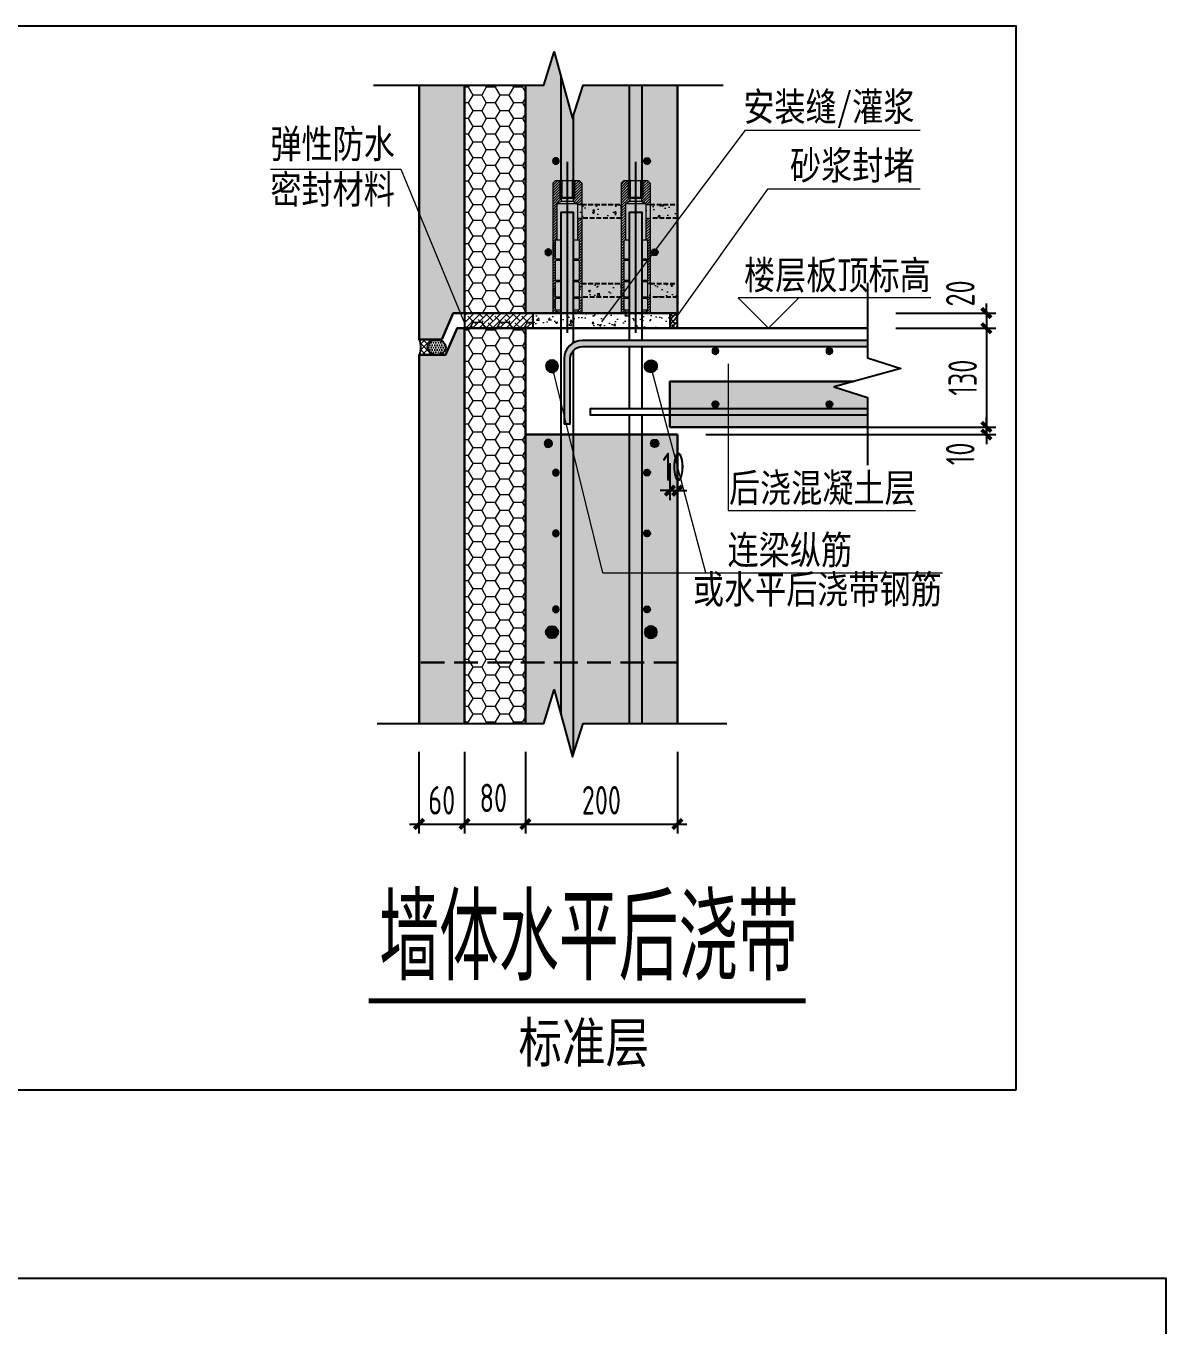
# Model space of a CAD drawing. Extents: x -85320 to 1679916, y -1321939 to 627.
# Drawn here: x 1219851 to 1231849, y -704868 to -691180 of the extents above; entities that cross this region are included whole.
import ezdxf
from ezdxf.enums import TextEntityAlignment as Align

# ---------------------------------------------------------------- set-up
doc = ezdxf.new("R2010")
doc.units = 0
doc.header["$LTSCALE"] = 1000
doc.linetypes.add('DASH', pattern=[0.35, 0.25, -0.1])
for name, color, linetype in [('AXIS', 3, 'Continuous'), ('S-DETL-HATC', 254, 'Continuous'), ('s-detl-rein', 6, 'Continuous'), ('S-TITLE', 7, 'Continuous'), ('TEXT', 7, 'Continuous'), ('填充', 51, 'Continuous'), ('总说明下划线', 8, 'Continuous')]:
    doc.layers.add(name, color=color, linetype=linetype)
for name, color, linetype, lineweight in [('DIM', 3, 'Continuous', 0), ('S-DETL', 4, 'Continuous', 25), ('tab', 7, 'ByLayer', 18), ('引出线', 20, 'Continuous', 13), ('构件-轮廓线', 7, 'Continuous', 30), ('灌浆套筒', 2, 'Continuous', 13), ('纵文字', 30, 'Continuous', 18)]:
    doc.layers.add(name, color=color, linetype=linetype, lineweight=lineweight)
doc.styles.add('0标准院仿宋0.8', font='', dxfattribs={"width": 0.8})
doc.styles.add('TSSD_Dimension', font='tssdeng.shx', dxfattribs={"width": 0.7, "bigfont": 'hztxt.shx'})
doc.styles.add('TSSD_Rein', font='Tssdeng.shx', dxfattribs={"width": 0.7, "bigfont": 'hztxt.shx'})
doc.styles.get('0标准院仿宋0.8').set_extended_font_data('FangSong_GB2312')
doc.dimstyles.new('TSSD_20_100', dxfattribs={"dimtxt": 300, "dimasz": 100, "dimexe": 100, "dimexo": 300, "dimgap": 100, "dimtad": 1, "dimdec": 0, "dimlfac": 0.2, "dimzin": 0, "dimdsep": 46, "dimtxsty": 'TSSD_Dimension', "dimblk": 'ARCHTICK', "dimblk1": 'ARCHTICK', "dimblk2": 'ARCHTICK', "dimcen": 0, "dimdle": 100, "dimclrt": 7, "dimadec": 0, "dimazin": 0, "dimtfac": 1, "dimtdec": 0, "dimtix": 1, "dimtmove": 2, "dimatfit": 3, "dimfxl": 1, "dimtolj": 1, "dimtzin": 0, "dimarcsym": 0})
pattern_1 = [(50, (1654213.91, -236610.14), (229.52326, -20.080683), [24, -264]), (355, (1654213.91, -236610.14), (-44.40043, 240.70148), [19.2, -211.2]), (100.4514, (1654233.04, -236611.81), (185.123, 220.62065), [20.39686, -224.36548]), (46.1842, (1654213.9, -236546.14), (341.51714, -52.96608), [36, -396]), (96.6356, (1654242.37, -236550.55), (299.09207, 311.71772), [30.5953, -336.54816]), (351.1842, (1654213.9, -236546.14), (299.09182, 311.71795), [28.8, -316.8]), (21, (1654245.91, -236562.14), (191.010257, -128.838045), [24, -264]), (326, (1654245.91, -236562.14), (77.86091, 232.04801), [19.2, -211.2]), (71.4514, (1654261.83, -236572.88), (268.87124, 103.20976), [20.39686, -224.36548]), (37.5, (1654213.91, -236610.14), (3.891154, 106.526033), [0, -208.64, 0, -214.4, 0, -212]), (7.5, (1654213.91, -236610.14), (84.182252, 126.211748), [0, -122.24, 0, -203.84, 0, -80.8]), (327.5, (1654142.55, -236610.14), (170.82318, -7.217559), [0, -80, 0, -249.6, 0, -331.2]), (317.5, (1654110.55, -236610.14), (186.619574, 32.033594), [0, -104, 0, -165.76, 0, -235.2])]

# ---------------------------------------------------------------- blocks, each defined once
blk = doc.blocks.new('_ArchTick')
at = {"color": 0, "linetype": 'ByBlock', "const_width": 0.4}
blk.add_lwpolyline([(-0.5, -0.5), (0.5, 0.5)], dxfattribs=at)
blk = doc.blocks.new('*D2936')
at = {"layer": 'Defpoints', "color": 0, "transparency": 16777216}
for p in [(1226707, -695403), (1226707, -695483), (1229959, -695403)]:
    blk.add_point(p, dxfattribs=at)
at = {"layer": 'DIM', "color": 0, "lineweight": -2, "transparency": 16777216}
for p, q in [((1229959, -695403), (1229959, -695303)), ((1227007, -695403), (1230059, -695403)), ((1227007, -695483), (1230059, -695483)), ((1229959, -695483), (1229959, -695403)), ((1229959, -695483), (1229959, -695583))]:
    blk.add_line(p, q, dxfattribs=at)
at = {"layer": 'DIM', "color": 0, "lineweight": -2, "transparency": 16777216, "xscale": 100, "yscale": 100, "zscale": 100}
for p, rotation in [((1229959, -695403), 270), ((1229959, -695483), 90)]:
    blk.add_blockref('_ArchTick', p, dxfattribs=dict(at, rotation=rotation))
at = {"layer": 'DIM', "color": 7, "transparency": 16777216, "insert": (1229684, -695685), "char_height": 300, "attachment_point": 5, "rotation": 90, "style": 'TSSD_Dimension'}
blk.add_mtext('\\A1;10', dxfattribs=at)
blk = doc.blocks.new('*D2937')
at = {"layer": 'Defpoints', "color": 0, "transparency": 16777216}
for p in [(1226627, -695483), (1226707, -695483), (1226707, -696072)]:
    blk.add_point(p, dxfattribs=at)
at = {"layer": 'DIM', "color": 0, "lineweight": -2, "transparency": 16777216}
for p, q in [((1226627, -695783), (1226627, -696172)), ((1226707, -695783), (1226707, -696172)), ((1226627, -696072), (1226527, -696072)), ((1226627, -696072), (1226707, -696072)), ((1226707, -696072), (1226807, -696072))]:
    blk.add_line(p, q, dxfattribs=at)
at = {"layer": 'DIM', "color": 0, "lineweight": -2, "transparency": 16777216, "xscale": 100, "yscale": 100, "zscale": 100}
blk.add_blockref('_ArchTick', (1226627, -696072), dxfattribs=at)
at = {"layer": 'DIM', "color": 0, "lineweight": -2, "transparency": 16777216, "xscale": 100, "yscale": 100, "zscale": 100, "rotation": 180}
blk.add_blockref('_ArchTick', (1226707, -696072), dxfattribs=at)
at = {"layer": 'DIM', "color": 7, "transparency": 16777216, "insert": (1226667, -695822), "char_height": 300, "attachment_point": 5, "style": 'TSSD_Dimension'}
blk.add_mtext('\\A1;10', dxfattribs=at)
blk = doc.blocks.new('*D2938')
at = {"layer": 'Defpoints', "color": 0, "transparency": 16777216}
for p in [(1224467, -698523), (1225107, -698523), (1225107, -699583)]:
    blk.add_point(p, dxfattribs=at)
at = {"layer": 'DIM', "color": 0, "lineweight": -2, "transparency": 16777216}
for p, q in [((1224467, -698823), (1224467, -699683)), ((1225107, -698823), (1225107, -699683)), ((1224367, -699583), (1225207, -699583))]:
    blk.add_line(p, q, dxfattribs=at)
at = {"layer": 'DIM', "color": 0, "lineweight": -2, "transparency": 16777216, "xscale": 100, "yscale": 100, "zscale": 100, "rotation": 180}
blk.add_blockref('_ArchTick', (1224467, -699583), dxfattribs=at)
at = {"layer": 'DIM', "color": 0, "lineweight": -2, "transparency": 16777216, "xscale": 100, "yscale": 100, "zscale": 100}
blk.add_blockref('_ArchTick', (1225107, -699583), dxfattribs=at)
at = {"layer": 'DIM', "color": 7, "transparency": 16777216, "insert": (1224770, -699308), "char_height": 300, "attachment_point": 5, "style": 'TSSD_Dimension'}
blk.add_mtext('\\A1;80', dxfattribs=at)
blk = doc.blocks.new('A$C480958D3')
at = {"layer": 's-detl-rein'}
h = blk.add_hatch(color=4, dxfattribs=at)
edge = h.paths.add_edge_path()
edge.add_arc((0, 0), 40, 0, 360)
at = {"layer": 's-detl-rein', "color": 4}
blk.add_circle((0, 0), 40, dxfattribs=at)
blk = doc.blocks.new('A$C55DD557A')
at = {"layer": 's-detl-rein'}
h = blk.add_hatch(color=1, dxfattribs=at)
edge = h.paths.add_edge_path()
edge.add_ellipse((0, 0), major_axis=(-4.24, 4.24), ratio=1, start_angle=0, end_angle=360, ccw=False)
at = {"layer": 's-detl-rein', "color": 4, "extrusion": (0, 0, -1)}
blk.add_ellipse((0, 0), major_axis=(-4.24, 4.24), ratio=1, start_param=2.356194490192006, end_param=8.639379797371593, dxfattribs=at)
blk = doc.blocks.new('A$C1F1552BF')
at = {"layer": 's-detl-rein'}
h = blk.add_hatch(color=1, dxfattribs=at)
edge = h.paths.add_edge_path()
edge.add_ellipse((0, 0), major_axis=(-8.49, 8.49), ratio=1, start_angle=0, end_angle=360, ccw=False)
at = {"layer": 's-detl-rein', "color": 4, "extrusion": (0, 0, -1)}
blk.add_ellipse((0, 0), major_axis=(-8.49, 8.49), ratio=1, start_param=5.497787, end_param=11.780972, dxfattribs=at)
blk = doc.blocks.new('*D2939')
at = {"layer": 'Defpoints', "color": 0, "transparency": 16777216}
for p in [(1228707, -694203), (1228707, -694363), (1229959, -694363)]:
    blk.add_point(p, dxfattribs=at)
at = {"layer": 'DIM', "color": 0, "lineweight": -2, "transparency": 16777216}
for p, q in [((1229959, -694203), (1229959, -694103)), ((1229007, -694203), (1230059, -694203)), ((1229959, -694203), (1229959, -694363)), ((1229007, -694363), (1230059, -694363)), ((1229959, -694363), (1229959, -694463))]:
    blk.add_line(p, q, dxfattribs=at)
at = {"layer": 'DIM', "color": 0, "lineweight": -2, "transparency": 16777216, "xscale": 100, "yscale": 100, "zscale": 100}
for p, rotation in [((1229959, -694203), 270), ((1229959, -694363), 90)]:
    blk.add_blockref('_ArchTick', p, dxfattribs=dict(at, rotation=rotation))
at = {"layer": 'DIM', "color": 7, "transparency": 16777216, "insert": (1229684, -693996), "char_height": 300, "attachment_point": 5, "rotation": 90, "style": 'TSSD_Dimension'}
blk.add_mtext('\\A1;20', dxfattribs=at)
blk = doc.blocks.new('*D2940')
at = {"layer": 'Defpoints', "color": 0, "transparency": 16777216}
for p in [(1228707, -694363), (1228707, -695403), (1229959, -695403)]:
    blk.add_point(p, dxfattribs=at)
at = {"layer": 'DIM', "color": 0, "lineweight": -2, "transparency": 16777216}
for p, q in [((1229959, -694263), (1229959, -695503)), ((1229007, -694363), (1230059, -694363)), ((1229007, -695403), (1230059, -695403))]:
    blk.add_line(p, q, dxfattribs=at)
at = {"layer": 'DIM', "color": 0, "lineweight": -2, "transparency": 16777216, "xscale": 100, "yscale": 100, "zscale": 100}
for p, rotation in [((1229959, -694363), 90), ((1229959, -695403), 270)]:
    blk.add_blockref('_ArchTick', p, dxfattribs=dict(at, rotation=rotation))
at = {"layer": 'DIM', "color": 7, "transparency": 16777216, "insert": (1229709, -694883), "char_height": 300, "attachment_point": 5, "rotation": 90, "style": 'TSSD_Dimension'}
blk.add_mtext('\\A1;130', dxfattribs=at)
blk = doc.blocks.new('A$C7890171B')
at = {"layer": '灌浆套筒'}
h = blk.add_hatch(dxfattribs=at)
h.set_pattern_fill('ANSI31', color=256, scale=30, style=0)
h.set_pattern_definition([(45, (163213.352, 145486.6206), (-2.65165043, 2.65165043), [])])
edge = h.paths.add_edge_path()
edge.add_line((-14.5, 259.5), (-24, 259.5))
edge.add_line((-24, 259.5), (-28.5, 255))
edge.add_line((-28.5, 255), (-28.5, 0))
edge.add_line((-28.5, 0), (-27, -1.5))
edge.add_line((-27, -1.5), (-22.9, -1.5))
edge.add_line((-22.9, -1.5), (-21.4, 0))
edge.add_line((-21.4, 0), (-21.4, 4.5))
edge.add_line((-21.4, 4.5), (-22.1, 4.5))
edge.add_arc((-22.1, 6), 1.5, 180, 270, ccw=False)
edge.add_line((-23.6, 6), (-23.6, 25.5))
edge.add_arc((-22.1, 25.5), 1.5, 90, 180, ccw=False)
edge.add_line((-22.1, 27), (-21.4, 27))
edge.add_line((-21.4, 27), (-21.4, 30))
edge.add_line((-21.4, 30), (-22.1, 30))
edge.add_arc((-22.1, 31.5), 1.5, 180, 270, ccw=False)
edge.add_line((-23.6, 31.5), (-23.6, 58.5))
edge.add_arc((-22.1, 58.5), 1.5, 90, 180, ccw=False)
edge.add_line((-22.1, 60), (-21.4, 60))
edge.add_line((-21.4, 60), (-21.4, 63))
edge.add_line((-21.4, 63), (-22.1, 63))
edge.add_arc((-22.1, 64.5), 1.5, 180, 270, ccw=False)
edge.add_line((-23.6, 64.5), (-23.6, 100.5))
edge.add_arc((-22.1, 100.5), 1.5, 90, 180, ccw=False)
edge.add_line((-22.1, 102), (-21.4, 102))
edge.add_line((-21.4, 102), (-21.4, 105))
edge.add_line((-21.4, 105), (-22.1, 105))
edge.add_arc((-22.1, 106.5), 1.5, 180, 270, ccw=False)
edge.add_line((-23.6, 106.5), (-23.6, 141))
edge.add_arc((-22.1, 141), 1.5, 90, 180, ccw=False)
edge.add_line((-22.1, 142.5), (-20.2, 142.5))
edge.add_line((-20.2, 142.5), (-20.2, 215.1))
edge.add_line((-20.2, 215.1), (-11.7, 219))
edge.add_line((-11.7, 219), (-11.7, 225))
edge.add_line((-11.7, 225), (-14.5, 225))
edge.add_line((-14.5, 225), (-14.5, 259.5))
h.paths.add_polyline_path([(28.5, 255), (24, 259.5), (14.5, 259.5), (14.5, 225), (11.7, 225), (11.7, 219), (20.3, 215.1), (20.3, 213), (28.5, 213)])
edge = h.paths.add_edge_path()
edge.add_line((28.5, 186), (20.3, 186))
edge.add_line((20.3, 186), (20.3, 142.5))
edge.add_line((20.3, 142.5), (22.1, 142.5))
edge.add_arc((22.1, 141), 1.5, 0, 90, ccw=False)
edge.add_line((23.6, 141), (23.6, 106.5))
edge.add_arc((22.1, 106.5), 1.5, 270, 360, ccw=False)
edge.add_line((22.1, 105), (21.4, 105))
edge.add_line((21.4, 105), (21.4, 102))
edge.add_line((21.4, 102), (22.1, 102))
edge.add_arc((22.1, 100.5), 1.5, 0, 90, ccw=False)
edge.add_line((23.6, 100.5), (23.6, 64.5))
edge.add_arc((22.1, 64.5), 1.5, 270, 360, ccw=False)
edge.add_line((22.1, 63), (21.4, 63))
edge.add_line((21.4, 63), (21.4, 60))
edge.add_line((21.4, 60), (22.1, 60))
edge.add_arc((22.1, 58.5), 1.5, 0, 90, ccw=False)
edge.add_line((23.6, 58.5), (23.6, 57))
edge.add_line((23.6, 57), (28.5, 57))
edge.add_line((28.5, 57), (28.5, 186))
edge = h.paths.add_edge_path()
edge.add_line((28.5, 30), (22.1, 30))
edge.add_line((22.1, 30), (21.4, 30))
edge.add_line((21.4, 30), (21.4, 27))
edge.add_line((21.4, 27), (22.1, 27))
edge.add_arc((22.1, 25.5), 1.5, 0, 90, ccw=False)
edge.add_line((23.6, 25.5), (23.6, 6))
edge.add_arc((22.1, 6), 1.5, 270, 360, ccw=False)
edge.add_line((22.1, 4.5), (21.4, 4.5))
edge.add_line((21.4, 4.5), (21.4, 0))
edge.add_line((21.4, 0), (22.9, -1.5))
edge.add_line((22.9, -1.5), (27, -1.5))
edge.add_line((27, -1.5), (28.5, 0))
edge.add_line((28.5, 0), (28.5, 30))
at = {"layer": 'AXIS', "color": 12}
blk.add_line((0, 297), (0, -40.5), dxfattribs=at)
at = {"layer": '灌浆套筒'}
for p, q in [((-24, 259.5), (-28.5, 255)), ((24, 259.5), (-24, 259.5)), ((-14.5, 259.5), (-14.5, 225)), ((14.5, 259.5), (14.5, 225)), ((24, 259.5), (28.5, 255)), ((-28.5, 255), (-28.5, 0)), ((28.5, 255), (28.5, 0)), ((-11.7, 219), (-20.2, 215.1)), ((-20.2, 215.1), (-20.2, 142.5)), ((-20.2, 215.1), (20.3, 215.1)), ((14.5, 225), (-14.5, 225)), ((-11.7, 225), (-11.7, 219)), ((11.7, 219), (-11.7, 219)), ((11.7, 225), (11.7, 219)), ((11.7, 219), (20.3, 215.1)), ((20.3, 215.1), (20.3, 142.5)), ((20.3, 213), (28.5, 213)), ((20.3, 186), (28.5, 186)), ((-23.6, 141), (-23.6, 106.5)), ((-12, 142.5), (-22.1, 142.5)), ((22.1, 142.5), (12, 142.5)), ((23.6, 141), (23.6, 106.5)), ((-12, 105), (-22.1, 105)), ((-21.4, 102), (-21.4, 105)), ((22.1, 105), (12, 105)), ((21.4, 102), (21.4, 105)), ((-23.6, 100.5), (-23.6, 64.5)), ((-12, 102), (-22.1, 102)), ((22.1, 102), (12, 102)), ((23.6, 100.5), (23.6, 64.5)), ((-23.6, 58.5), (-23.6, 31.5)), ((-12, 63), (-22.1, 63)), ((-12, 60), (-22.1, 60)), ((-21.4, 60), (-21.4, 63)), ((22.1, 63), (12, 63)), ((22.1, 60), (12, 60)), ((21.4, 60), (21.4, 63)), ((23.6, 58.5), (23.6, 31.5)), ((23.6, 57), (28.5, 57)), ((-12, 30), (-22.1, 30)), ((-12, 27), (-22.1, 27)), ((-21.4, 27), (-21.4, 30)), ((22.1, 30), (12, 30)), ((22.1, 27), (12, 27)), ((21.4, 27), (21.4, 30)), ((22.1, 30), (21.4, 30)), ((21.4, 30), (28.5, 30)), ((-28.5, 0), (-27, -1.5)), ((-23.6, 25.5), (-23.6, 6)), ((-21.4, 0), (-22.9, -1.5)), ((-12, 4.5), (-22.1, 4.5)), ((-21.4, 4.5), (-21.4, 0)), ((-12, 0), (-21.4, 0)), ((22.1, 4.5), (12, 4.5)), ((21.4, 0), (12, 0)), ((21.4, 4.5), (21.4, 0)), ((21.4, 0), (22.9, -1.5)), ((23.6, 25.5), (23.6, 6)), ((27, -1.5), (28.5, 0)), ((-22.9, -1.5), (-27, -1.5)), ((27, -1.5), (22.9, -1.5))]:
    blk.add_line(p, q, dxfattribs=at)
at = {"layer": '灌浆套筒', "color": 7}
for p, q in [((-12.6, 259.5), (-12.6, 225)), ((12.6, 259.5), (12.6, 225))]:
    blk.add_line(p, q, dxfattribs=at)
at = {"layer": '灌浆套筒'}
for centre, start, end in [((-22.1, 141), 90, 180), ((22.1, 141), 0, 90), ((-22.1, 106.5), 180, 270), ((22.1, 106.5), 270, 0), ((-22.1, 100.5), 90, 180), ((22.1, 100.5), 0, 90), ((-22.1, 64.5), 180, 270), ((-22.1, 58.5), 90, 180), ((22.1, 64.5), 270, 0), ((22.1, 58.5), 0, 90), ((-22.1, 31.5), 180, 270), ((-22.1, 25.5), 90, 180), ((22.1, 31.5), 270, 0), ((22.1, 25.5), 0, 90), ((-22.1, 6), 180, 270), ((22.1, 6), 270, 0)]:
    blk.add_arc(centre, 1.5, start, end, dxfattribs=at)
blk = doc.blocks.new('A$C3BA611E0')
at = {"layer": 'tab', "color": 12}
blk.add_blockref('A$C7890171B', (0, 0), dxfattribs=at)
blk = doc.blocks.new('A$C02C6587D')
at = {"layer": 'S-DETL'}
h = blk.add_hatch(dxfattribs=at)
h.set_pattern_fill('DOTS', color=4, scale=20, style=0)
h.set_pattern_definition([(0, (-572896.678, -75758.37), (15.875, 31.75), [0, -31.75])])
edge = h.paths.add_edge_path()
edge.add_ellipse((-232, -100), major_axis=(119, 0), ratio=0.838606, start_angle=-89.9904, end_angle=269.9904, ccw=False)
edge.add_line((-232, -200), (-232, -200))
at = {"layer": 'S-DETL', "lineweight": 5}
h = blk.add_hatch(dxfattribs=at)
h.set_pattern_fill('多孔材料', color=4, scale=20, angle=270, style=0)
h.set_pattern_definition([(315, (-334648.245, -73277.79), (40.000041, 40.000041), []), (45, (-334648.245, -73277.79), (-40.000041, 40.000041), [])])
edge = h.paths.add_edge_path()
edge.add_ellipse((-232, -100), major_axis=(119, 0), ratio=0.838606, start_angle=270, end_angle=450)
edge.add_line((-232, 0), (0, 0))
edge.add_arc((240, -100), 260, 157.3801, 202.6199)
edge.add_line((0, -200), (-232, -200))
at = {"layer": 'S-DETL'}
blk.add_arc((240, -100), 260, 157.3801, 202.6199, dxfattribs=at)
at = {"layer": 'S-DETL', "extrusion": (0, 0, -1)}
blk.add_ellipse((-232, -100), major_axis=(119, 0), ratio=0.838606, dxfattribs=at)
blk = doc.blocks.new('A$C02823565')
at = {"layer": 'S-DETL'}
h = blk.add_hatch(dxfattribs=at)
h.set_pattern_fill('ANSI38', color=256, scale=175, style=0)
h.set_pattern_definition([(45, (477829.06, 427773.38), (-15.46796084, 15.46796084), []), (135, (477829.06, 427773.38), (-46.4038825, 15.46796084), [54.6875, -32.8125])])
h.paths.add_polyline_path([(50, 100), (0, 100), (0, 0), (50, 0)])
blk.add_lwpolyline([(50, 100), (0, 100), (0, 0), (50, 0)], close=True, dxfattribs=at)
blk = doc.blocks.new('*D2941')
at = {"layer": 'Defpoints', "color": 0, "transparency": 16777216}
for p in [(1225107, -698523), (1226707, -698523), (1226707, -699583)]:
    blk.add_point(p, dxfattribs=at)
at = {"layer": 'DIM', "color": 0, "lineweight": -2, "transparency": 16777216}
for p, q in [((1225107, -698823), (1225107, -699683)), ((1226707, -698823), (1226707, -699683)), ((1225007, -699583), (1226807, -699583))]:
    blk.add_line(p, q, dxfattribs=at)
at = {"layer": 'DIM', "color": 0, "lineweight": -2, "transparency": 16777216, "xscale": 100, "yscale": 100, "zscale": 100, "rotation": 180}
blk.add_blockref('_ArchTick', (1225107, -699583), dxfattribs=at)
at = {"layer": 'DIM', "color": 0, "lineweight": -2, "transparency": 16777216, "xscale": 100, "yscale": 100, "zscale": 100}
blk.add_blockref('_ArchTick', (1226707, -699583), dxfattribs=at)
at = {"layer": 'DIM', "color": 7, "transparency": 16777216, "insert": (1225907, -699333), "char_height": 300, "attachment_point": 5, "style": 'TSSD_Dimension'}
blk.add_mtext('\\A1;200', dxfattribs=at)
blk = doc.blocks.new('*D2942')
at = {"layer": 'Defpoints', "color": 0, "transparency": 16777216}
for p in [(1223987, -698523), (1224467, -698523), (1224467, -699583)]:
    blk.add_point(p, dxfattribs=at)
at = {"layer": 'DIM', "color": 0, "lineweight": -2, "transparency": 16777216}
for p, q in [((1223987, -698823), (1223987, -699683)), ((1224467, -698823), (1224467, -699683)), ((1223887, -699583), (1224567, -699583))]:
    blk.add_line(p, q, dxfattribs=at)
at = {"layer": 'DIM', "color": 0, "lineweight": -2, "transparency": 16777216, "xscale": 100, "yscale": 100, "zscale": 100, "rotation": 180}
blk.add_blockref('_ArchTick', (1223987, -699583), dxfattribs=at)
at = {"layer": 'DIM', "color": 0, "lineweight": -2, "transparency": 16777216, "xscale": 100, "yscale": 100, "zscale": 100}
blk.add_blockref('_ArchTick', (1224467, -699583), dxfattribs=at)
at = {"layer": 'DIM', "color": 7, "transparency": 16777216, "insert": (1224227, -699333), "char_height": 300, "attachment_point": 5, "style": 'TSSD_Dimension'}
blk.add_mtext('\\A1;60', dxfattribs=at)

msp = doc.modelspace()

# ---------------------------------------------------------------- hatches: boundary and pattern name
at = {"layer": 'S-DETL', "lineweight": 15}
h = msp.add_hatch(dxfattribs=at)
h.set_pattern_fill('ANSI38', color=256, scale=400, style=0)
h.set_pattern_definition([(45, (1967653.864, -23525.437), (-35.355339, 35.355339), []), (135, (1967653.864, -23525.437), (-106.0660172, 35.355339), [125, -75])])
h.paths.add_polyline_path([(1225187.369, -694202.845), (1224467.369, -694202.845), (1224467.369, -694362.845), (1225187.369, -694362.845)])
at = {"layer": 'S-DETL-HATC'}
h = msp.add_hatch(color=8, dxfattribs=at)
h.paths.add_polyline_path([(1226707.369, -691802.845), (1225907.369, -691802.845), (1225907.369, -694202.845), (1226707.369, -694202.845)])
h.paths.add_polyline_path([(1225299.359, -691802.845), (1225107.369, -691802.845), (1225107.369, -694202.845), (1225907.369, -694202.845), (1225907.369, -691802.845), (1225715.359, -691802.845), (1225603.359, -692154.845), (1225411.359, -691450.845)])
h = msp.add_hatch(color=8, dxfattribs=at)
h.paths.add_polyline_path([(1228707.369, -695090.845), (1228355.369, -694978.845), (1228560.702, -694922.845), (1226787.369, -694922.845), (1226627.369, -694922.845), (1226627.369, -695402.845), (1228707.369, -695402.845)])
h.paths.add_polyline_path([(1225907.369, -698522.845), (1226707.369, -698522.845), (1226707.369, -695482.845), (1225907.369, -695482.845)])
h.paths.add_polyline_path([(1225107.369, -698522.845), (1225299.349, -698522.845), (1225411.369, -698170.845), (1225603.369, -698874.845), (1225715.349, -698522.845), (1225907.369, -698522.845), (1225907.369, -695482.845), (1225107.369, -695482.845)])
h.paths.add_polyline_path([(1226707.369, -691802.845), (1225907.369, -691802.845), (1225907.369, -694202.845), (1226707.369, -694202.845)])
h.paths.add_polyline_path([(1225907.369, -691802.845), (1225715.359, -691802.845), (1225603.359, -692154.845), (1225411.359, -691450.845), (1225299.359, -691802.845), (1225107.369, -691802.845), (1225107.369, -694202.845), (1225907.369, -694202.845)])
h = msp.add_hatch(color=8, dxfattribs=at)
h.paths.add_polyline_path([(1224467.369, -691802.845), (1223987.369, -691802.845), (1223987.369, -694482.845), (1224227.369, -694482.845), (1224347.369, -694202.845), (1224467.369, -694202.845)])
h.paths.add_polyline_path([(1224467.369, -694362.845), (1224387.369, -694362.845), (1224267.369, -694642.845), (1223987.369, -694642.845), (1223987.369, -698522.845), (1224467.369, -698522.845)])
h = msp.add_hatch(color=1, dxfattribs=at)
edge = h.paths.add_edge_path()
edge.add_line((1228707.369, -694490.845), (1225707.369, -694490.845))
edge.add_arc((1225707.369, -694682.845), 192, 90, 180)
edge.add_line((1225515.369, -694682.845), (1225515.369, -695370.845))
edge.add_line((1225515.369, -695370.845), (1225579.369, -695370.845))
edge.add_line((1225579.369, -695370.845), (1225579.369, -694682.845))
edge.add_arc((1225707.369, -694682.845), 128, 90, 180, ccw=False)
edge.add_line((1225707.369, -694554.845), (1228707.369, -694554.845))
edge.add_line((1228707.369, -694554.845), (1228707.369, -694490.845))
at = {"layer": '填充', "lineweight": 15, "ltscale": 0.1}
h = msp.add_hatch(dxfattribs=at)
h.set_pattern_fill('HONEY', color=256, scale=30, angle=180, style=0)
h.set_pattern_definition([(180, (-1797301.02, -1263472.88), (-142.875, -82.4889), [95.25, -190.5]), (300, (-1797301.02, -1263472.88), (142.874983, -82.4889296), [95.25, -190.5]), (240, (-1797301.02, -1263472.88), (-1.7e-05, -164.9778296), [-190.5, 95.25])])
h.paths.add_polyline_path([(1225107.369, -694202.845), (1225107.369, -691802.845), (1224467.369, -691802.845), (1224467.369, -694202.845)])
h = msp.add_hatch(dxfattribs=at)
h.set_pattern_fill('HONEY', color=256, scale=30, angle=180, style=0)
h.set_pattern_definition([(180, (-1797301.02, -1263392.88), (-142.875, -82.4889), [95.25, -190.5]), (300, (-1797301.02, -1263392.88), (142.874983, -82.4889296), [95.25, -190.5]), (240, (-1797301.02, -1263392.88), (-1.7e-05, -164.9778296), [-190.5, 95.25])])
h.paths.add_polyline_path([(1225107.369, -698522.845), (1225107.369, -694362.845), (1225207.369, -694362.845), (1225207.369, -694282.845), (1224467.369, -694282.845), (1224467.369, -698522.845)])
at = {"layer": '灌浆套筒'}
h = msp.add_hatch(dxfattribs=at)
h.set_pattern_fill('AR-CONC', color=256, scale=32, style=0)
h.set_pattern_definition(pattern_1)
h.paths.add_polyline_path([(1226115.369, -693058.845), (1225699.369, -693058.845), (1225699.369, -693202.845), (1226115.369, -693202.845)])
h.paths.add_polyline_path([(1225699.369, -693058.845), (1225655.369, -693058.845), (1225655.369, -693202.845), (1225699.369, -693202.845)])
h.paths.add_polyline_path([(1225699.369, -693890.845), (1225673.369, -693890.845), (1225673.369, -694026.845, -0.414213562), (1225665.369, -694034.845), (1225699.369, -694034.845)])
h.paths.add_polyline_path([(1226115.369, -693890.845), (1225699.369, -693890.845), (1225699.369, -694034.845), (1226115.369, -694034.845)])
h = msp.add_hatch(dxfattribs=at)
h.set_pattern_fill('AR-CONC', color=256, scale=32, style=0)
h.set_pattern_definition(pattern_1)
h.paths.add_polyline_path([(1226419.369, -693058.845), (1226375.369, -693058.845), (1226375.369, -693202.845), (1226419.369, -693202.845)])
h.paths.add_polyline_path([(1226419.369, -693058.845), (1226419.369, -693202.845), (1226707.369, -693202.845), (1226707.369, -693058.845)])
h.paths.add_polyline_path([(1226393.369, -694026.845, -0.414213562), (1226385.369, -694034.845), (1226419.369, -694034.845), (1226419.369, -693890.845), (1226393.369, -693890.845)])
h.paths.add_polyline_path([(1226419.369, -694034.845), (1226707.369, -694034.845), (1226707.369, -693890.845), (1226419.369, -693890.845)])
h = msp.add_hatch(dxfattribs=at)
h.set_pattern_fill('AR-CONC', color=256, scale=32, style=0)
h.set_pattern_definition(pattern_1)
h.paths.add_polyline_path([(1226627.369, -694202.845), (1225187.369, -694202.845), (1225187.369, -694362.845), (1226627.369, -694362.845)])

# ---------------------------------------------------------------- linework, layer by layer
at = {"layer": 'S-DETL', "color": 0}
for points in [[(1223507.359, -691802.845), (1225299.359, -691802.845), (1225411.359, -691450.845), (1225603.359, -692154.845), (1225715.359, -691802.845), (1227187.359, -691802.845)], [(1223547.369, -698522.845), (1225299.369, -698522.845), (1225411.369, -698170.845), (1225603.369, -698874.845), (1225715.369, -698522.845), (1227227.369, -698522.845)]]:
    msp.add_lwpolyline(points, dxfattribs=at)
at = {"layer": 'S-DETL', "linetype": 'DASH', "ltscale": 0.2}
for points in [[(1225699.369, -693058.845), (1226115.369, -693058.845), (1226115.369, -693202.845), (1225699.369, -693202.845)], [(1226419.369, -693058.845), (1226707.369, -693058.845), (1226707.369, -693202.845), (1226419.369, -693202.845)], [(1225699.369, -693890.845), (1226115.369, -693890.845), (1226115.369, -694034.845), (1225699.369, -694034.845)], [(1226419.369, -693890.845), (1226707.369, -693890.845), (1226707.369, -694034.845), (1226419.369, -694034.845)]]:
    msp.add_lwpolyline(points, dxfattribs=at)
at = {"layer": 'S-DETL', "color": 7}
msp.add_lwpolyline([(1228707.369, -693882.845), (1228707.369, -694674.845), (1229059.369, -694786.845), (1228355.369, -694978.845), (1228707.369, -695090.845), (1228707.369, -695802.845)], dxfattribs=at)
at = {"layer": 'S-DETL'}
msp.add_lwpolyline([(1225187.369, -694202.845), (1224467.369, -694202.845), (1224467.369, -694362.845), (1225187.369, -694362.845)], close=True, dxfattribs=at)
at = {"layer": 'S-DETL-HATC', "color": 4}
msp.add_lwpolyline([(1224467.369, -691802.845), (1224467.369, -694202.845), (1225107.369, -694202.845), (1225107.369, -691802.845)], dxfattribs=at)
at = {"layer": 'S-DETL-HATC'}
msp.add_lwpolyline([(1225187.369, -694202.845), (1226627.369, -694202.845), (1226627.369, -694362.845), (1225187.369, -694362.845)], close=True, dxfattribs=at)
at = {"layer": 'S-DETL-HATC', "color": 4}
msp.add_lwpolyline([(1224467.369, -698522.845), (1225107.369, -698522.845), (1225107.369, -694362.845), (1224467.369, -694362.845)], close=True, dxfattribs=at)
at = {"layer": 's-detl-rein', "color": 4}
for points in [[(1225491.349, -692990.845), (1225491.349, -692810.845), (1225483.349, -692798.845), (1225483.349, -691714.81)], [(1226211.349, -692990.845), (1226211.349, -692810.845), (1226203.349, -692798.845), (1226203.349, -691802.845)], [(1226331.349, -691802.845), (1226331.349, -692798.845), (1226323.349, -692810.845), (1226323.349, -692990.845), (1226211.349, -692990.845)], [(1225611.349, -692129.732), (1225611.349, -692798.845), (1225603.349, -692810.845), (1225603.349, -692990.845), (1225491.349, -692990.845)], [(1225483.369, -694490.845), (1225483.369, -693138.845), (1225611.369, -693138.845), (1225611.369, -694490.845)], [(1225483.369, -698434.845), (1225483.369, -693138.845), (1225611.369, -693138.845), (1225611.369, -694516.568)], [(1226203.369, -694490.845), (1226203.369, -693138.845), (1226331.369, -693138.845), (1226331.369, -694490.845)], [(1225611.369, -694598.181), (1225611.369, -698849.702)], [(1226203.369, -695210.845), (1226203.369, -694554.845)], [(1226331.369, -694554.845), (1226331.369, -695210.845)], [(1228707.369, -695210.845), (1225787.369, -695210.845), (1225787.369, -695274.845), (1228707.369, -695274.845)], [(1225483.369, -698434.845), (1225483.369, -695274.845)], [(1225611.369, -695274.845), (1225611.369, -698849.702)], [(1226203.369, -698522.845), (1226203.369, -695274.845)], [(1226331.369, -695274.845), (1226331.369, -698522.845)]]:
    msp.add_lwpolyline(points, dxfattribs=at)
msp.add_lwpolyline([(1228707.369, -694490.845), (1225707.369, -694490.845, 0.414213562), (1225515.369, -694682.845), (1225515.369, -695370.845), (1225579.369, -695370.845), (1225579.369, -694682.845, -0.414213562), (1225707.369, -694554.845), (1228707.369, -694554.845)], format="xyb", dxfattribs=at)
at = {"layer": 'S-TITLE', "const_width": 50}
msp.add_lwpolyline([(1223457.036, -701444.349), (1228056.061, -701444.349)], dxfattribs=at)
at = {"layer": '引出线'}
msp.add_line((1225920.702, -696936.845), (1229495.271, -696936.845), dxfattribs=at)
for points in [[(1229261.644, -692280.753), (1227416.313, -692280.753), (1225907.369, -694294.243)], [(1222423.434, -692687.593), (1223797.326, -692687.593), (1224467.369, -694308.288)], [(1229261.644, -692898.756), (1227655.108, -692898.756), (1226666.018, -694282.845)], [(1225920.702, -696936.845), (1225387.369, -694762.845)], [(1227006.679, -696936.845), (1226427.369, -694762.845)], [(1227240.702, -694736.178), (1227240.702, -696282.845), (1229214.035, -696282.845)]]:
    msp.add_lwpolyline(points, dxfattribs=at)
at = {"layer": '总说明下划线', "color": 9}
for points in [[(1230269.11, -702384.17), (1210870.938, -702384.17), (1210870.938, -691180.152), (1230269.11, -691180.152)], [(1231848.898, -726381.531), (1208123.574, -726381.531), (1208123.574, -704365.584), (1231848.898, -704365.584)]]:
    msp.add_lwpolyline(points, close=True, dxfattribs=at)
at = {"layer": '构件-轮廓线', "color": 2}
for points in [[(1223987.369, -691802.845), (1223987.369, -694482.845), (1224227.369, -694482.845), (1224347.369, -694202.845), (1224467.369, -694202.845), (1224467.369, -691802.845)], [(1224467.369, -698522.845), (1224467.369, -694362.845), (1224387.369, -694362.845), (1224267.369, -694642.845), (1223987.369, -694642.845), (1223987.369, -698522.845)]]:
    msp.add_lwpolyline(points, dxfattribs=at)
at = {"layer": '构件-轮廓线'}
for points in [[(1225107.301, -691802.845), (1225107.369, -694202.845), (1226707.369, -694202.845), (1226707.369, -691802.845)], [(1225107.369, -698522.845), (1225107.369, -695482.845)], [(1226707.369, -695482.845), (1226707.369, -698522.845)]]:
    msp.add_lwpolyline(points, dxfattribs=at)
at = {"layer": '构件-轮廓线', "color": 6}
for points in [[(1228707.369, -694362.845), (1225107.369, -694362.845), (1225107.369, -695482.845), (1226707.369, -695482.845), (1226707.369, -695482.845)], [(1228707.369, -695402.845), (1226627.369, -695402.845), (1226627.369, -694922.845), (1226787.369, -694922.845), (1228560.702, -694922.845)]]:
    msp.add_lwpolyline(points, dxfattribs=at)
at = {"layer": '构件-轮廓线', "linetype": 'DASH'}
msp.add_lwpolyline([(1226707.369, -697882.845), (1223987.369, -697882.845)], dxfattribs=at)
at = {"layer": '纵文字', "color": 3}
msp.add_lwpolyline([(1229372.536, -694042.845), (1227345.869, -694042.845), (1227665.869, -694362.845), (1227985.869, -694042.845)], dxfattribs=at)

# ---------------------------------------------------------------- block references
at = {"layer": 'S-DETL', "color": 7, "xscale": 5.333333333488554, "yscale": 5.333333333488554, "zscale": 5.333333333488554}
for p in [(1225547.369, -694194.845), (1226267.369, -694194.845)]:
    msp.add_blockref('A$C3BA611E0', p, dxfattribs=at)
at = {"layer": 'S-DETL', "color": 0, "xscale": 1.600000000093132, "yscale": 1.600000000093132, "zscale": 1.600000000093132}
msp.add_blockref('A$C02823565', (1226627.369, -694362.845), dxfattribs=at)
at = {"layer": 'S-DETL', "xscale": -0.7999999998137355, "yscale": 0.8000000000465661, "zscale": 0.8}
msp.add_blockref('A$C02C6587D', (1223987.369, -694482.845), dxfattribs=at)
at = {"layer": 's-detl-rein', "color": 6}
for name, p, xscale, yscale, zscale in [('A$C480958D3', (1225427.369, -692602.845), -0.7999999998137355, 0.8000000000465661, 0.8), ('A$C480958D3', (1225347.369, -693562.845), -0.7999999998137355, 0.8000000000465661, 0.8), ('A$C55DD557A', (1227107.369, -694602.845), 5.333333333488554, 5.333333333488554, 5.333333333488554), ('A$C55DD557A', (1228307.369, -694602.845), 5.333333333488554, 5.333333333488554, 5.333333333488554), ('A$C1F1552BF', (1225387.369, -694762.845), 5.333333333488554, 5.333333333488554, 5.333333333488554), ('A$C480958D3', (1225427.369, -695882.845), -0.7999999998137355, 0.8000000000465661, 0.8), ('A$C480958D3', (1226387.369, -695882.845), 0.7999999998137355, 0.7999999998137355, 0.7999999998137355), ('A$C480958D3', (1225427.369, -696522.845), -0.7999999998137355, 0.8000000000465661, 0.8), ('A$C480958D3', (1226387.369, -696522.845), 0.7999999998137355, 0.7999999998137355, 0.7999999998137355), ('A$C480958D3', (1225427.369, -697322.845), -0.7999999998137355, 0.8000000000465661, 0.8), ('A$C480958D3', (1226387.369, -697322.845), 0.7999999998137355, 0.7999999998137355, 0.7999999998137355)]:
    msp.add_blockref(name, p, dxfattribs=dict(at, xscale=xscale, yscale=yscale, zscale=zscale))
at = {"layer": 's-detl-rein', "color": 4, "xscale": 0.7999999998137355, "yscale": 0.7999999998137355, "zscale": 0.7999999998137355}
for p in [(1226387.369, -692602.845), (1226467.369, -693562.845)]:
    msp.add_blockref('A$C480958D3', p, dxfattribs=at)
at = {"layer": 's-detl-rein', "color": 6}
for name, p, xscale, yscale, zscale, rotation in [('A$C1F1552BF', (1226427.369, -694762.845), -5.33333333315205, 5.333333333372138, 5.333333333333333, 351.6266211194538), ('A$C480958D3', (1225387.369, -697562.845), 1.600000000093132, 1.600000000093132, 1.600000000093132, 180), ('A$C480958D3', (1226427.369, -697562.845), -1.600000000093132, 1.599999999976717, 1.6, 180)]:
    msp.add_blockref(name, p, dxfattribs=dict(at, xscale=xscale, yscale=yscale, zscale=zscale, rotation=rotation))
at = {"layer": 's-detl-rein', "xscale": 0.7999999998137355, "yscale": 0.7999999998137355, "zscale": 0.7999999998137355}
for p in [(1227107.369, -695162.845), (1228307.369, -695162.845)]:
    msp.add_blockref('A$C480958D3', p, dxfattribs=at)
at = {"layer": 's-detl-rein', "color": 6, "xscale": -1}
msp.add_blockref('A$C480958D3', (1225347.369, -695576.178), dxfattribs=at)
at = {"layer": 's-detl-rein', "color": 6}
msp.add_blockref('A$C480958D3', (1226467.369, -695576.178), dxfattribs=at)

# ---------------------------------------------------------------- texts
at = {"layer": 'TEXT', "style": 'TSSD_Rein', "width": 0.7}
msp.add_text('墙体水平后浇带', height=900, dxfattribs=at).set_placement((1225774.151, -701230.229), align=Align.CENTER)
at = {"layer": '纵文字', "style": '0标准院仿宋0.8', "width": 0.8}
for s, p in [('安装缝/灌浆', (1229201.271, -692269.795)), ('砂浆封堵', (1229201.734, -692887.798)), ('楼层板顶标高', (1229372.536, -694042.845)), ('后浇混凝土层', (1229214.035, -696282.845)), ('连梁纵筋', (1228544.271, -696936.845))]:
    msp.add_text(s, height=300, dxfattribs=at).set_placement(p, align=Align.BOTTOM_RIGHT)
msp.add_text('弹性防水', height=300, dxfattribs=at).set_placement((1222423.434, -692660.654), align=Align.BOTTOM_LEFT)
msp.add_text('密封材料', height=300, dxfattribs=at).set_placement((1222423.434, -692750.835), align=Align.TOP_LEFT)
at = {"layer": '纵文字', "color": 2, "style": '0标准院仿宋0.8', "width": 0.8}
msp.add_text('或水平后浇带钢筋', height=300, dxfattribs=at).set_placement((1229489.195, -697350.75), align=Align.BOTTOM_RIGHT)
at = {"layer": '纵文字', "style": '0标准院仿宋0.8', "width": 0.8}
msp.add_text('标准层', height=420, dxfattribs=at).set_placement((1225721.845, -702093.621), align=Align.CENTER)

# ---------------------------------------------------------------- dimensions: what is measured, and where the dimension line sits
at = {"layer": 'DIM'}
for base, p1, p2, picture, middle in [((1229959.072, -694362.845), (1228707.369, -694202.845), (1228707.369, -694362.845), '*D2939', (1229684.072, -693995.986)), ((1229959.072, -695402.845), (1226707.369, -695482.845), (1226707.369, -695402.845), '*D2936', (1229684.072, -695685.246))]:
    dim = msp.add_linear_dim(base=base, p1=p1, p2=p2, angle=90, dimstyle='TSSD_20_100', override={"dimlfac": 0.125}, dxfattribs=at)
    dim.commit()
    dim.dimension.update_dxf_attribs({"geometry": picture, "text_midpoint": middle, "dimtype": 160})
dim = msp.add_linear_dim(base=(1229959.072, -695402.845), p1=(1228707.369, -694362.845), p2=(1228707.369, -695402.845), angle=90, dimstyle='TSSD_20_100', override={"dimlfac": 0.125}, dxfattribs=at)
dim.commit()
dim.dimension.update_dxf_attribs({"geometry": '*D2940', "text_midpoint": (1229709.072, -694882.845)})
dim = msp.add_linear_dim(base=(1226707.369, -696072.429), p1=(1226627.369, -695482.845), p2=(1226707.369, -695482.845), text='10', dimstyle='TSSD_20_100', dxfattribs=at)
dim.commit()
dim.dimension.update_dxf_attribs({"geometry": '*D2937', "text_midpoint": (1226667.369, -695822.429)})
for base, p1, p2, picture, middle in [((1224467.369, -699583.03), (1223987.369, -698522.845), (1224467.369, -698522.845), '*D2942', (1224227.369, -699333.03)), ((1226707.369, -699583.03), (1225107.369, -698522.845), (1226707.369, -698522.845), '*D2941', (1225907.369, -699333.03))]:
    dim = msp.add_linear_dim(base=base, p1=p1, p2=p2, dimstyle='TSSD_20_100', override={"dimlfac": 0.125}, dxfattribs=at)
    dim.commit()
    dim.dimension.update_dxf_attribs({"geometry": picture, "text_midpoint": middle})
dim = msp.add_linear_dim(base=(1225107.369, -699583.03), p1=(1224467.369, -698522.845), p2=(1225107.369, -698522.845), dimstyle='TSSD_20_100', override={"dimlfac": 0.125}, dxfattribs=at)
dim.commit()
dim.dimension.update_dxf_attribs({"geometry": '*D2938', "text_midpoint": (1224769.627, -699308.03), "dimtype": 160})

doc.saveas('drawing.dxf')
